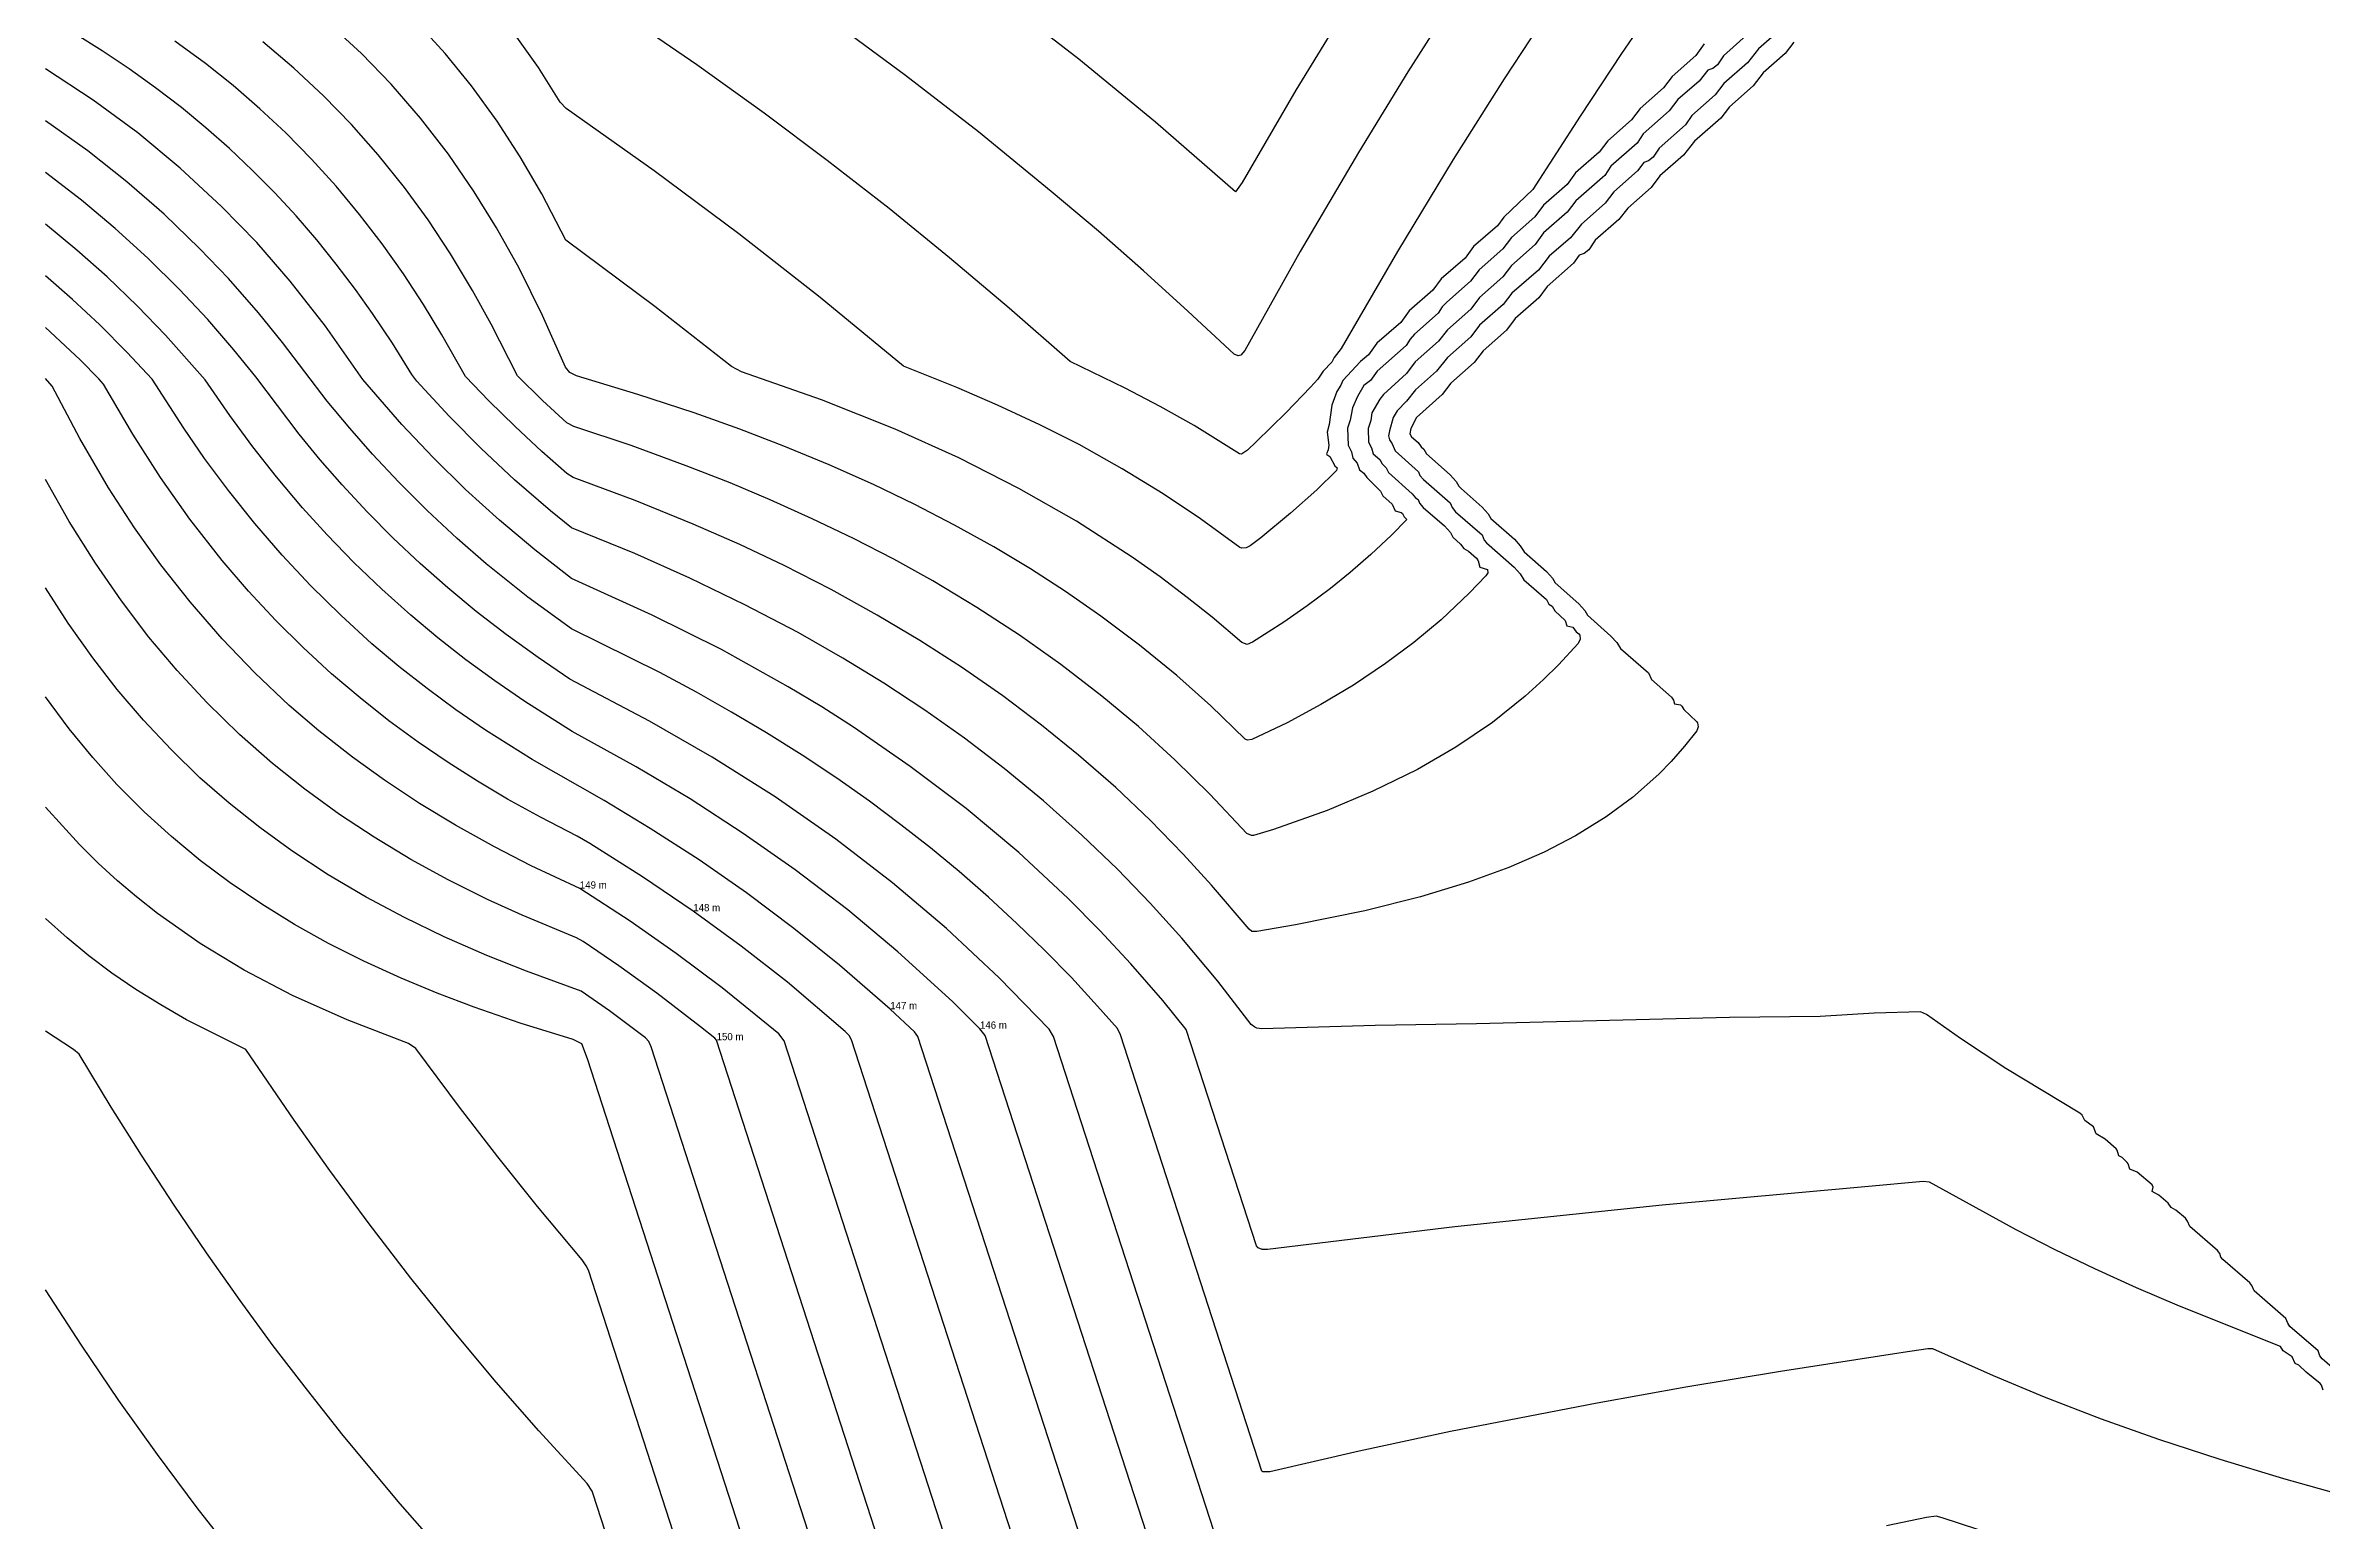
# Model space of a CAD drawing. Header units: metres. Extents: x 271913 to 272184, y 6677992 to 6678225.
# Drawn here: x 271912.7 to 272025.1, y 6678045.7 to 6678118.6 of the extents above; entities that cross this region are included whole.
import ezdxf

# ---------------------------------------------------------------- set-up
doc = ezdxf.new("R2010")
doc.units = ezdxf.units.M
doc.header["$MEASUREMENT"] = 0
for name, color, linetype in [('Contour_Line_Intermediate', 7, 'Continuous'), ('Contour_Line_Major', 7, 'Continuous'), ('FeatureAttribs', 7, 'Continuous')]:
    doc.layers.add(name, color=color, linetype=linetype)

# ---------------------------------------------------------------- blocks, each defined once
blk = doc.blocks.new('FEATURE')

msp = doc.modelspace()

# ---------------------------------------------------------------- linework, layer by layer
at = {"layer": 'Contour_Line_Intermediate', "color": 36, "true_color": 0x804000}
for points in [[(271992.63, 6678121.34, 137), (271990.46, 6678118.15, 137), (271988.41, 6678115.06, 137), (271986.08, 6678111.45, 137), (271984.65, 6678110.08, 137), (271984.33, 6678109.65, 137), (271983.15, 6678108.63, 137), (271982.73, 6678108.06, 137), (271981.56, 6678107.04, 137), (271981.14, 6678106.47, 137), (271979.97, 6678105.45, 137), (271979.56, 6678104.88, 137), (271978.38, 6678103.86, 137), (271977.97, 6678103.29, 137), (271977.58, 6678102.95, 137), (271976.7, 6678102.01, 137), (271976.6, 6678101.78, 137), (271976.41, 6678101.47, 137), (271976.15, 6678100.8, 137), (271976.03, 6678099.84, 137), (271975.93, 6678099.47, 137), (271976.01, 6678098.82, 137), (271975.98, 6678098.59, 137), (271975.9, 6678098.4, 137), (271975.91, 6678098.36, 137), (271976.05, 6678098.27, 137), (271976.31, 6678097.8, 137), (271976.42, 6678097.7, 137), (271976.38, 6678097.58, 137), (271975.41, 6678096.62, 137), (271974.12, 6678095.46, 137), (271972.65, 6678094.25, 137), (271972.13, 6678093.85, 137), (271971.93, 6678093.75, 137), (271971.7, 6678093.74, 137), (271971.62, 6678093.78, 137), (271969.68, 6678095.19, 137), (271967.83, 6678096.43, 137), (271965.81, 6678097.66, 137), (271963.68, 6678098.85, 137), (271961.74, 6678099.83, 137), (271959.66, 6678100.8, 137), (271957.65, 6678101.67, 137), (271955.01, 6678102.73, 137), (271950.91, 6678106.11, 137), (271946.89, 6678109.26, 137), (271942.71, 6678112.37, 137), (271938.36, 6678115.44, 137), (271938.07, 6678115.76, 137), (271937, 6678117.46, 137), (271935.84, 6678119.08, 137)], [(271982.5, 6678121.34, 135), (271979.9, 6678117.25, 135), (271977.48, 6678113.27, 135), (271974.6, 6678108.38, 135), (271971.87, 6678103.5, 135), (271971.66, 6678103.26, 135), (271971.53, 6678103.23, 135), (271971.34, 6678103.31, 135), (271969.05, 6678105.44, 135), (271966.86, 6678107.43, 135), (271964.64, 6678109.38, 135), (271962.31, 6678111.35, 135), (271958.71, 6678114.29, 135), (271955.12, 6678117.07, 135), (271951.03, 6678120.08, 135)], [(271996.77, 6678119.19, 139), (271995.49, 6678118.05, 139), (271995.19, 6678117.6, 139), (271994.96, 6678117.42, 139), (271994.72, 6678117.33, 139), (271994.28, 6678116.8, 139), (271993.23, 6678115.89, 139), (271992.8, 6678115.32, 139), (271991.53, 6678114.19, 139), (271991.22, 6678113.73, 139), (271989.93, 6678112.59, 139), (271989.63, 6678112.14, 139), (271989.51, 6678112.03, 139), (271988.2, 6678110.89, 139), (271987.78, 6678110.32, 139), (271986.61, 6678109.3, 139), (271986.19, 6678108.73, 139), (271985.03, 6678107.7, 139), (271984.6, 6678107.14, 139), (271983.44, 6678106.11, 139), (271983.02, 6678105.54, 139), (271981.86, 6678104.52, 139), (271981.43, 6678103.95, 139), (271980.27, 6678102.93, 139), (271979.84, 6678102.36, 139), (271978.7, 6678101.32, 139), (271978.53, 6678101.1, 139), (271978.13, 6678100.42, 139), (271978.09, 6678100.05, 139), (271977.95, 6678099.65, 139), (271977.97, 6678098.98, 139), (271978.11, 6678098.7, 139), (271978.2, 6678098.4, 139), (271978.52, 6678098.11, 139), (271978.64, 6678097.9, 139), (271978.84, 6678097.71, 139), (271978.95, 6678097.47, 139), (271980.13, 6678096.43, 139), (271980.29, 6678096.23, 139), (271980.42, 6678096.14, 139), (271980.49, 6678095.96, 139), (271980.67, 6678095.75, 139), (271981.72, 6678094.84, 139), (271982.01, 6678094.52, 139), (271982.13, 6678094.29, 139), (271982.51, 6678093.93, 139), (271982.67, 6678093.72, 139), (271982.91, 6678093.59, 139), (271983.3, 6678093.25, 139), (271983.38, 6678093.11, 139), (271983.46, 6678092.81, 139), (271983.84, 6678092.68, 139), (271983.85, 6678092.53, 139), (271983.76, 6678092.38, 139), (271982.95, 6678091.53, 139), (271981.55, 6678090.21, 139), (271980.21, 6678089.09, 139), (271978.81, 6678088.04, 139), (271977.22, 6678086.97, 139), (271975.62, 6678086.02, 139), (271973.95, 6678085.12, 139), (271972.21, 6678084.29, 139), (271971.99, 6678084.27, 139), (271971.88, 6678084.32, 139), (271970.19, 6678085.95, 139), (271968.5, 6678087.45, 139), (271966.66, 6678088.96, 139), (271964.76, 6678090.39, 139), (271963.01, 6678091.6, 139), (271961.29, 6678092.72, 139), (271959.48, 6678093.81, 139), (271957.54, 6678094.88, 139), (271955.58, 6678095.9, 139), (271953.54, 6678096.88, 139), (271951.34, 6678097.86, 139), (271949.11, 6678098.78, 139), (271946.93, 6678099.62, 139), (271944.68, 6678100.42, 139), (271941.91, 6678101.33, 139), (271938.87, 6678102.24, 139), (271938.54, 6678102.41, 139), (271938.33, 6678102.68, 139), (271937.2, 6678105.22, 139), (271936.04, 6678107.56, 139), (271934.93, 6678109.55, 139), (271933.83, 6678111.33, 139), (271932.55, 6678113.19, 139), (271931.18, 6678114.96, 139), (271929.73, 6678116.64, 139), (271928.27, 6678118.15, 139), (271926.68, 6678119.61, 139)], [(271998.96, 6678118.72, 141), (271998.54, 6678118.15, 141), (271997.45, 6678117.21, 141), (271996.95, 6678116.56, 141), (271995.78, 6678115.53, 141), (271995.36, 6678114.96, 141), (271994.05, 6678113.83, 141), (271993.51, 6678113.14, 141), (271992.35, 6678112.12, 141), (271991.92, 6678111.55, 141), (271990.76, 6678110.53, 141), (271990.33, 6678109.96, 141), (271989.16, 6678108.94, 141), (271988.85, 6678108.47, 141), (271988.61, 6678108.29, 141), (271988.37, 6678108.21, 141), (271988.08, 6678107.8, 141), (271986.79, 6678106.66, 141), (271986.37, 6678106.1, 141), (271985.2, 6678105.07, 141), (271984.78, 6678104.5, 141), (271983.62, 6678103.48, 141), (271983.19, 6678102.91, 141), (271982.03, 6678101.89, 141), (271981.6, 6678101.32, 141), (271980.34, 6678100.19, 141), (271980.05, 6678099.64, 141), (271980, 6678099.39, 141), (271980.09, 6678099.23, 141), (271980.41, 6678098.96, 141), (271980.57, 6678098.74, 141), (271980.7, 6678098.63, 141), (271980.83, 6678098.39, 141), (271981.99, 6678097.36, 141), (271982.29, 6678097.03, 141), (271982.42, 6678096.8, 141), (271982.54, 6678096.68, 141), (271983.58, 6678095.77, 141), (271983.88, 6678095.44, 141), (271984, 6678095.21, 141), (271985.17, 6678094.18, 141), (271985.46, 6678093.85, 141), (271985.65, 6678093.56, 141), (271986.76, 6678092.58, 141), (271987.05, 6678092.26, 141), (271987.18, 6678092.03, 141), (271988.35, 6678090.99, 141), (271988.64, 6678090.67, 141), (271988.77, 6678090.43, 141), (271989.93, 6678089.4, 141), (271990.23, 6678089.08, 141), (271990.41, 6678088.78, 141), (271991.79, 6678087.58, 141), (271991.94, 6678087.25, 141), (271992.92, 6678086.39, 141), (271993.02, 6678086.23, 141), (271993.07, 6678086.06, 141), (271993.36, 6678086, 141), (271993.44, 6678085.94, 141), (271993.53, 6678085.77, 141), (271994.16, 6678085.18, 141), (271994.2, 6678085.12, 141), (271994.24, 6678084.92, 141), (271994.17, 6678084.73, 141), (271993.57, 6678083.97, 141), (271992.91, 6678083.21, 141), (271992.3, 6678082.59, 141), (271991, 6678081.43, 141), (271989.7, 6678080.47, 141), (271988.19, 6678079.54, 141), (271986.64, 6678078.74, 141), (271984.9, 6678077.98, 141), (271982.9, 6678077.25, 141), (271980.53, 6678076.53, 141), (271977.78, 6678075.84, 141), (271974.36, 6678075.14, 141), (271972.45, 6678074.81, 141), (271972.21, 6678074.81, 141), (271972.07, 6678074.94, 141), (271970.22, 6678077.11, 141), (271968.82, 6678078.64, 141), (271967.19, 6678080.31, 141), (271965.49, 6678081.92, 141), (271963.66, 6678083.52, 141), (271961.83, 6678085, 141), (271959.91, 6678086.45, 141), (271957.87, 6678087.87, 141), (271955.82, 6678089.19, 141), (271953.72, 6678090.44, 141), (271951.45, 6678091.7, 141), (271949.13, 6678092.88, 141), (271946.93, 6678093.92, 141), (271944.64, 6678094.93, 141), (271941.77, 6678096.09, 141), (271938.71, 6678097.23, 141), (271938.4, 6678097.43, 141), (271937.17, 6678098.51, 141), (271935.84, 6678099.75, 141), (271934.54, 6678101.02, 141), (271933.4, 6678102.22, 141), (271932.23, 6678104.27, 141), (271931.33, 6678105.76, 141), (271930.33, 6678107.28, 141), (271929.28, 6678108.77, 141), (271928.17, 6678110.21, 141), (271927.01, 6678111.61, 141), (271925.8, 6678112.94, 141), (271924.52, 6678114.24, 141), (271923.25, 6678115.43, 141), (271921.93, 6678116.57, 141), (271920.56, 6678117.66, 141), (271919.05, 6678118.76, 141)], [(272025.08, 6678052.17, 143), (272025, 6678052.43, 143), (272024.94, 6678052.51, 143), (272024.25, 6678053.06, 143), (272023.88, 6678053.41, 143), (272023.7, 6678053.49, 143), (272023.56, 6678053.83, 143), (272023.11, 6678054.12, 143), (272022.98, 6678054.34, 143), (272018, 6678056.32, 143), (272015.88, 6678057.23, 143), (272013.81, 6678058.17, 143), (272011.86, 6678059.11, 143), (272009.93, 6678060.09, 143), (272005.66, 6678062.44, 143), (272005.35, 6678062.47, 143), (272002.47, 6678062.22, 143), (271992.46, 6678061.31, 143), (271982.23, 6678060.24, 143), (271972.98, 6678059.12, 143), (271972.72, 6678059.12, 143), (271972.52, 6678059.21, 143), (271972.44, 6678059.31, 143), (271968.96, 6678069.98, 143), (271967.81, 6678071.42, 143), (271966.23, 6678073.23, 143), (271964.7, 6678074.87, 143), (271963.12, 6678076.46, 143), (271960.7, 6678078.71, 143), (271958.1, 6678080.89, 143), (271955.35, 6678082.97, 143), (271952.55, 6678084.9, 143), (271950.98, 6678085.9, 143), (271949.32, 6678086.9, 143), (271946.03, 6678088.73, 143), (271942.61, 6678090.44, 143), (271938.62, 6678092.25, 143), (271936.81, 6678093.65, 143), (271935.08, 6678095.12, 143), (271933.4, 6678096.64, 143), (271931.8, 6678098.22, 143), (271930.25, 6678099.85, 143), (271928.33, 6678102.06, 143), (271926.48, 6678104.7, 143), (271924.75, 6678106.92, 143), (271923.09, 6678108.82, 143), (271921.36, 6678110.61, 143), (271919.32, 6678112.5, 143), (271917.22, 6678114.24, 143), (271915.02, 6678115.86, 143), (271912.67, 6678117.4, 143)], [(271972.7, 6678037.93, 145), (271962.42, 6678069.63, 145), (271962.2, 6678070, 145), (271959.74, 6678072.53, 145), (271957.14, 6678074.96, 145), (271954.47, 6678077.22, 145), (271951.68, 6678079.37, 145), (271948.68, 6678081.46, 145), (271945.57, 6678083.43, 145), (271942.48, 6678085.2, 145), (271938.55, 6678087.28, 145), (271936.98, 6678088.34, 145), (271935.4, 6678089.48, 145), (271933.93, 6678090.62, 145), (271932.52, 6678091.78, 145), (271931.16, 6678092.99, 145), (271929.83, 6678094.24, 145), (271928.55, 6678095.53, 145), (271927.31, 6678096.86, 145), (271926.22, 6678098.1, 145), (271925.18, 6678099.36, 145), (271923.04, 6678102.19, 145), (271921.96, 6678103.53, 145), (271920.67, 6678105.02, 145), (271919.26, 6678106.53, 145), (271917.71, 6678108.06, 145), (271916.11, 6678109.52, 145), (271914.45, 6678110.91, 145), (271912.67, 6678112.28, 145)], [(271966.32, 6678037, 147), (271955.73, 6678069.64, 147), (271955.56, 6678069.86, 147), (271954.36, 6678070.98, 147), (271951.86, 6678073.16, 147), (271949.61, 6678074.97, 147), (271947.27, 6678076.72, 147), (271944.93, 6678078.35, 147), (271942.51, 6678079.91, 147), (271940.24, 6678081.28, 147), (271936.68, 6678083.31, 147), (271934.39, 6678084.75, 147), (271932.92, 6678085.76, 147), (271931.5, 6678086.81, 147), (271930.11, 6678087.9, 147), (271928.78, 6678089.02, 147), (271927.24, 6678090.43, 147), (271925.75, 6678091.89, 147), (271924.34, 6678093.4, 147), (271922.99, 6678094.96, 147), (271921.7, 6678096.59, 147), (271920.52, 6678098.17, 147), (271919.49, 6678099.67, 147), (271917.93, 6678102.08, 147), (271916.68, 6678103.41, 147), (271915.34, 6678104.76, 147), (271914, 6678106.01, 147), (271912.67, 6678107.18, 147)], [(271959.7, 6678036.77, 149), (271949.13, 6678069.42, 149), (271948.86, 6678069.76, 149), (271946.06, 6678072.04, 149), (271943.79, 6678073.73, 149), (271941.53, 6678075.32, 149), (271939.04, 6678076.94, 149), (271936.64, 6678078.06, 149), (271934.82, 6678078.99, 149), (271932.9, 6678080.06, 149), (271931.13, 6678081.13, 149), (271929.4, 6678082.28, 149), (271927.82, 6678083.42, 149), (271926.16, 6678084.72, 149), (271924.7, 6678085.98, 149), (271922.99, 6678087.58, 149), (271921.38, 6678089.26, 149), (271919.8, 6678091.09, 149), (271918.36, 6678092.92, 149), (271917.06, 6678094.75, 149), (271915.78, 6678096.72, 149), (271914.36, 6678099.15, 149), (271912.99, 6678101.74, 149), (271912.67, 6678102.11, 149)], [(271952.98, 6678036.97, 151), (271942.56, 6678069.12, 151), (271942.44, 6678069.38, 151), (271942.28, 6678069.57, 151), (271940.5, 6678070.9, 151), (271939.11, 6678071.87, 151), (271936.41, 6678072.86, 151), (271934.45, 6678073.64, 151), (271932.34, 6678074.56, 151), (271930.38, 6678075.51, 151), (271928.5, 6678076.51, 151), (271926.62, 6678077.62, 151), (271924.82, 6678078.8, 151), (271923.24, 6678079.95, 151), (271921.73, 6678081.15, 151), (271920.29, 6678082.41, 151), (271918.86, 6678083.8, 151), (271917.5, 6678085.25, 151), (271916.21, 6678086.76, 151), (271915, 6678088.32, 151), (271913.79, 6678090.03, 151), (271912.67, 6678091.79, 151)], [(271946.38, 6678036.74, 153), (271939.46, 6678058.1, 153), (271939.36, 6678058.32, 153), (271939.16, 6678058.61, 153), (271936.95, 6678061.25, 153), (271935, 6678063.69, 153), (271933.1, 6678066.15, 153), (271930.94, 6678069.05, 153), (271930.59, 6678069.29, 153), (271927.55, 6678070.45, 153), (271924.85, 6678071.66, 153), (271922.47, 6678072.91, 153), (271920.3, 6678074.23, 153), (271918.19, 6678075.71, 153), (271917.15, 6678076.53, 153), (271916.22, 6678077.32, 153), (271915.27, 6678078.19, 153), (271914.34, 6678079.12, 153), (271912.67, 6678080.96, 153)], [(271933.07, 6678043.28, 155), (271930.17, 6678046.56, 155), (271927.35, 6678049.94, 155), (271925.59, 6678052.17, 155), (271923.91, 6678054.37, 155), (271922.27, 6678056.61, 155), (271920.62, 6678058.95, 155), (271919.02, 6678061.31, 155), (271917.4, 6678063.78, 155), (271915.91, 6678066.15, 155), (271914.32, 6678068.77, 155), (271914.04, 6678068.99, 155), (271912.67, 6678069.9, 155)], [(272009.81, 6678044.73, 145), (272006.28, 6678045.88, 145), (272005.98, 6678045.95, 145), (272005.51, 6678045.9, 145), (272003.54, 6678045.48, 145)]]:
    msp.add_polyline3d(points, dxfattribs=at)
at = {"layer": 'Contour_Line_Major', "color": 36, "true_color": 0x804000}
for points in [[(271987.26, 6678120.88, 136), (271984.66, 6678116.9, 136), (271982.15, 6678112.92, 136), (271979.39, 6678108.38, 136), (271976.61, 6678103.6, 136), (271976.27, 6678103.15, 136), (271976.15, 6678102.92, 136), (271975.73, 6678102.48, 136), (271975.46, 6678102.09, 136), (271975.1, 6678101.69, 136), (271973.91, 6678100.43, 136), (271972.43, 6678098.99, 136), (271971.99, 6678098.58, 136), (271971.7, 6678098.38, 136), (271971.6, 6678098.4, 136), (271969.37, 6678099.79, 136), (271967.68, 6678100.74, 136), (271965.96, 6678101.63, 136), (271963.24, 6678102.95, 136), (271960.23, 6678105.59, 136), (271957.29, 6678108.07, 136), (271954.3, 6678110.5, 136), (271951.24, 6678112.88, 136), (271948.13, 6678115.21, 136), (271944.82, 6678117.59, 136), (271941.59, 6678119.81, 136)], [(271977.14, 6678120.88, 134), (271974.38, 6678116.34, 134), (271971.73, 6678111.79, 134), (271971.41, 6678111.33, 134), (271967.46, 6678114.76, 134), (271963.67, 6678117.87, 134), (271959.72, 6678120.94, 134)], [(271994.54, 6678118.63, 138), (271994.13, 6678118.06, 138), (271992.95, 6678117.03, 138), (271992.53, 6678116.47, 138), (271991.37, 6678115.44, 138), (271990.94, 6678114.88, 138), (271989.78, 6678113.85, 138), (271989.36, 6678113.28, 138), (271988.19, 6678112.26, 138), (271987.77, 6678111.69, 138), (271986.6, 6678110.67, 138), (271986.18, 6678110.1, 138), (271985.02, 6678109.08, 138), (271984.59, 6678108.51, 138), (271983.43, 6678107.48, 138), (271983, 6678106.92, 138), (271981.83, 6678105.89, 138), (271981.6, 6678105.65, 138), (271981.41, 6678105.34, 138), (271980.24, 6678104.3, 138), (271980.02, 6678104.06, 138), (271979.82, 6678103.75, 138), (271978.4, 6678102.48, 138), (271978.06, 6678102.02, 138), (271977.74, 6678101.77, 138), (271977.42, 6678101.23, 138), (271977.17, 6678100.66, 138), (271977.07, 6678100.06, 138), (271976.93, 6678099.66, 138), (271976.97, 6678098.82, 138), (271977.12, 6678098.5, 138), (271977.2, 6678098.19, 138), (271977.4, 6678097.93, 138), (271977.53, 6678097.61, 138), (271977.74, 6678097.44, 138), (271977.88, 6678097.23, 138), (271978.56, 6678096.56, 138), (271978.67, 6678096.33, 138), (271979.13, 6678095.91, 138), (271979.29, 6678095.58, 138), (271979.58, 6678095.5, 138), (271979.64, 6678095.45, 138), (271979.72, 6678095.28, 138), (271979.86, 6678095.16, 138), (271979.1, 6678094.38, 138), (271978.08, 6678093.43, 138), (271977.06, 6678092.54, 138), (271976.09, 6678091.75, 138), (271974.94, 6678090.89, 138), (271973.78, 6678090.09, 138), (271972.24, 6678089.1, 138), (271971.97, 6678088.99, 138), (271971.72, 6678089.08, 138), (271970.25, 6678090.33, 138), (271969.02, 6678091.31, 138), (271967.68, 6678092.32, 138), (271966.3, 6678093.3, 138), (271963.56, 6678095.07, 138), (271960.71, 6678096.69, 138), (271957.74, 6678098.2, 138), (271954.6, 6678099.62, 138), (271950.97, 6678101.06, 138), (271947.02, 6678102.44, 138), (271946.53, 6678102.71, 138), (271942.74, 6678105.67, 138), (271938.35, 6678108.95, 138), (271937.16, 6678111.23, 138), (271936.1, 6678113.05, 138), (271934.96, 6678114.82, 138), (271933.7, 6678116.56, 138), (271932.39, 6678118.16, 138), (271930.98, 6678119.7, 138)], [(272026.42, 6678052.53, 142), (272025.04, 6678053.73, 142), (272024.93, 6678053.88, 142), (272024.84, 6678054.12, 142), (272023.45, 6678055.32, 142), (272023.34, 6678055.48, 142), (272023.25, 6678055.72, 142), (272021.68, 6678057.08, 142), (272021.57, 6678057.34, 142), (272021.46, 6678057.48, 142), (272020.14, 6678058.62, 142), (272020.04, 6678058.74, 142), (272019.98, 6678058.93, 142), (272019.88, 6678059.07, 142), (272018.5, 6678060.26, 142), (272018.39, 6678060.52, 142), (272018.29, 6678060.66, 142), (272017.82, 6678061.07, 142), (272017.58, 6678061.19, 142), (272017.44, 6678061.4, 142), (272016.97, 6678061.8, 142), (272016.65, 6678061.98, 142), (272016.7, 6678062.19, 142), (272016.64, 6678062.31, 142), (272015.91, 6678062.94, 142), (272015.55, 6678063.08, 142), (272015.47, 6678063.35, 142), (272015.42, 6678063.42, 142), (272015.17, 6678063.66, 142), (272015, 6678063.75, 142), (272014.92, 6678064.02, 142), (272014.87, 6678064.09, 142), (272014.32, 6678064.56, 142), (272013.88, 6678064.83, 142), (272013.75, 6678065.17, 142), (272013.32, 6678065.49, 142), (272013.2, 6678065.75, 142), (272013.07, 6678065.85, 142), (272009.42, 6678068.06, 142), (272007.18, 6678069.53, 142), (272005.51, 6678070.72, 142), (272005.21, 6678070.85, 142), (272002.92, 6678070.79, 142), (272000.26, 6678070.63, 142), (271995.78, 6678070.57, 142), (271983.3, 6678070.26, 142), (271978.3, 6678070.18, 142), (271972.71, 6678070.02, 142), (271972.46, 6678070.04, 142), (271972.35, 6678070.09, 142), (271972.17, 6678070.23, 142), (271970.53, 6678072.36, 142), (271968.75, 6678074.49, 142), (271967.19, 6678076.22, 142), (271965.57, 6678077.89, 142), (271963.82, 6678079.57, 142), (271961.93, 6678081.26, 142), (271959.98, 6678082.86, 142), (271958.02, 6678084.36, 142), (271956.06, 6678085.75, 142), (271954.04, 6678087.07, 142), (271952.02, 6678088.31, 142), (271949.81, 6678089.57, 142), (271947.18, 6678090.95, 142), (271944.47, 6678092.26, 142), (271941.76, 6678093.47, 142), (271938.63, 6678094.75, 142), (271937.59, 6678095.59, 142), (271935.82, 6678097.12, 142), (271934.17, 6678098.66, 142), (271932.59, 6678100.26, 142), (271931, 6678101.98, 142), (271930.74, 6678102.32, 142), (271929.79, 6678103.86, 142), (271928.81, 6678105.32, 142), (271927.97, 6678106.51, 142), (271927.02, 6678107.76, 142), (271926.06, 6678108.96, 142), (271925.04, 6678110.14, 142), (271923.99, 6678111.28, 142), (271922.89, 6678112.38, 142), (271921.75, 6678113.46, 142), (271920.58, 6678114.49, 142), (271919.37, 6678115.49, 142), (271918.1, 6678116.46, 142), (271916.8, 6678117.4, 142), (271915.46, 6678118.29, 142), (271914.1, 6678119.14, 142)], [(271998.26, 6678119.29, 140), (271997.21, 6678118.38, 140), (271996.67, 6678117.7, 140), (271995.51, 6678116.68, 140), (271995.08, 6678116.11, 140), (271993.93, 6678115.09, 140), (271993.61, 6678114.63, 140), (271992.32, 6678113.49, 140), (271992.02, 6678113.04, 140), (271991.78, 6678112.86, 140), (271991.55, 6678112.77, 140), (271991.24, 6678112.36, 140), (271990.07, 6678111.33, 140), (271989.64, 6678110.77, 140), (271988.48, 6678109.74, 140), (271987.94, 6678109.06, 140), (271986.89, 6678108.15, 140), (271986.35, 6678107.47, 140), (271985.04, 6678106.33, 140), (271984.61, 6678105.76, 140), (271983.45, 6678104.74, 140), (271983.02, 6678104.17, 140), (271981.87, 6678103.15, 140), (271981.32, 6678102.47, 140), (271980.28, 6678101.56, 140), (271979.85, 6678100.99, 140), (271979.38, 6678100.52, 140), (271979.19, 6678100.19, 140), (271979, 6678099.53, 140), (271978.96, 6678099.28, 140), (271979.01, 6678099.08, 140), (271979.14, 6678098.89, 140), (271979.29, 6678098.55, 140), (271980.43, 6678097.51, 140), (271980.5, 6678097.33, 140), (271980.68, 6678097.13, 140), (271981.99, 6678095.98, 140), (271982.09, 6678095.74, 140), (271982.26, 6678095.53, 140), (271983.57, 6678094.39, 140), (271983.68, 6678094.14, 140), (271983.79, 6678094, 140), (271985.16, 6678092.8, 140), (271985.46, 6678092.48, 140), (271985.63, 6678092.18, 140), (271986.75, 6678091.21, 140), (271986.87, 6678090.97, 140), (271987.04, 6678090.88, 140), (271987.16, 6678090.65, 140), (271987.67, 6678090.17, 140), (271987.76, 6678089.91, 140), (271988.06, 6678089.84, 140), (271988.21, 6678089.61, 140), (271988.35, 6678089.51, 140), (271988.39, 6678089.45, 140), (271988.42, 6678089.24, 140), (271988.31, 6678089.04, 140), (271987.35, 6678087.98, 140), (271986.6, 6678087.25, 140), (271985.7, 6678086.43, 140), (271984.08, 6678085.14, 140), (271982.28, 6678083.92, 140), (271980.38, 6678082.82, 140), (271978.18, 6678081.74, 140), (271975.92, 6678080.79, 140), (271973.27, 6678079.85, 140), (271972.29, 6678079.55, 140), (271972.19, 6678079.55, 140), (271971.96, 6678079.66, 140), (271970.14, 6678081.59, 140), (271968.41, 6678083.29, 140), (271966.61, 6678084.93, 140), (271964.8, 6678086.44, 140), (271962.78, 6678088, 140), (271960.74, 6678089.44, 140), (271958.64, 6678090.81, 140), (271956.46, 6678092.12, 140), (271954.54, 6678093.19, 140), (271952.54, 6678094.22, 140), (271950.51, 6678095.19, 140), (271948.44, 6678096.13, 140), (271946.46, 6678096.96, 140), (271944.29, 6678097.81, 140), (271941.57, 6678098.8, 140), (271938.75, 6678099.74, 140), (271938.4, 6678099.93, 140), (271937.2, 6678101.03, 140), (271935.97, 6678102.25, 140), (271934.67, 6678104.79, 140), (271933.74, 6678106.46, 140), (271932.66, 6678108.27, 140), (271931.55, 6678109.94, 140), (271930.38, 6678111.55, 140), (271929.09, 6678113.16, 140), (271927.77, 6678114.66, 140), (271926.39, 6678116.07, 140), (271924.92, 6678117.44, 140), (271923.39, 6678118.73, 140)], [(272026.14, 6678046.96, 144), (272023.15, 6678047.8, 144), (272020, 6678048.75, 144), (272016.98, 6678049.74, 144), (272014.15, 6678050.75, 144), (272011.34, 6678051.83, 144), (272008.81, 6678052.88, 144), (272005.82, 6678054.21, 144), (272005.57, 6678054.21, 144), (272004.36, 6678054.03, 144), (271998.31, 6678053.1, 144), (271993.63, 6678052.32, 144), (271989.25, 6678051.54, 144), (271982.02, 6678050.13, 144), (271977.51, 6678049.17, 144), (271973.09, 6678048.14, 144), (271972.75, 6678048.14, 144), (271972.71, 6678048.18, 144), (271965.72, 6678069.72, 144), (271965.57, 6678070.03, 144), (271964.59, 6678071.14, 144), (271963.3, 6678072.54, 144), (271961.97, 6678073.9, 144), (271960.61, 6678075.22, 144), (271959.21, 6678076.51, 144), (271957.76, 6678077.78, 144), (271956.34, 6678078.95, 144), (271954.89, 6678080.09, 144), (271953.33, 6678081.25, 144), (271951.73, 6678082.38, 144), (271950.01, 6678083.52, 144), (271948.26, 6678084.62, 144), (271946.53, 6678085.65, 144), (271944.8, 6678086.63, 144), (271942.98, 6678087.6, 144), (271938.62, 6678089.75, 144), (271936.47, 6678091.32, 144), (271934.42, 6678092.97, 144), (271932.98, 6678094.22, 144), (271931.51, 6678095.6, 144), (271930.11, 6678096.99, 144), (271928.81, 6678098.38, 144), (271927.68, 6678099.67, 144), (271926.57, 6678100.99, 144), (271924.37, 6678103.89, 144), (271923.18, 6678105.35, 144), (271921.7, 6678107.05, 144), (271920.27, 6678108.54, 144), (271918.52, 6678110.23, 144), (271916.68, 6678111.83, 144), (271914.75, 6678113.35, 144), (271912.67, 6678114.84, 144)], [(271969.6, 6678037.17, 146), (271959.05, 6678069.69, 146), (271958.79, 6678070.02, 146), (271957.43, 6678071.36, 146), (271954.74, 6678073.81, 146), (271952.26, 6678075.88, 146), (271949.66, 6678077.86, 146), (271947.1, 6678079.66, 146), (271944.48, 6678081.36, 146), (271941.82, 6678082.95, 146), (271938.66, 6678084.69, 146), (271936.32, 6678086.17, 146), (271934.84, 6678087.19, 146), (271933.42, 6678088.23, 146), (271932.03, 6678089.31, 146), (271930.69, 6678090.44, 146), (271929.26, 6678091.71, 146), (271927.89, 6678093.03, 146), (271926.57, 6678094.4, 146), (271925.35, 6678095.73, 146), (271924.07, 6678097.26, 146), (271922.9, 6678098.74, 146), (271921.77, 6678100.29, 146), (271920.55, 6678102.05, 146), (271918.59, 6678104.26, 146), (271917.21, 6678105.69, 146), (271915.71, 6678107.13, 146), (271914.22, 6678108.45, 146), (271912.67, 6678109.73, 146)], [(271962.95, 6678037.11, 148), (271952.45, 6678069.47, 148), (271952.33, 6678069.69, 148), (271952.13, 6678069.88, 148), (271949.29, 6678072.31, 148), (271947.01, 6678074.09, 148), (271944.64, 6678075.82, 148), (271942.13, 6678077.52, 148), (271939.53, 6678079.16, 148), (271938.9, 6678079.53, 148), (271937.09, 6678080.46, 148), (271935.47, 6678081.35, 148), (271933.99, 6678082.24, 148), (271932.54, 6678083.16, 148), (271931.06, 6678084.16, 148), (271929.62, 6678085.22, 148), (271928.19, 6678086.35, 148), (271926.79, 6678087.54, 148), (271925.38, 6678088.83, 148), (271924.03, 6678090.17, 148), (271922.69, 6678091.62, 148), (271921.39, 6678093.13, 148), (271919.79, 6678095.17, 148), (271918.34, 6678097.22, 148), (271916.97, 6678099.36, 148), (271915.52, 6678101.83, 148), (271915.3, 6678102.1, 148), (271914.37, 6678103.03, 148), (271912.67, 6678104.64, 148)], [(271956.38, 6678036.72, 150), (271945.79, 6678069.45, 150), (271945.7, 6678069.56, 150), (271945, 6678070.12, 150), (271942.84, 6678071.77, 150), (271940.97, 6678073.12, 150), (271939.2, 6678074.33, 150), (271938.87, 6678074.5, 150), (271936.19, 6678075.62, 150), (271934.48, 6678076.4, 150), (271932.54, 6678077.37, 150), (271930.69, 6678078.38, 150), (271928.88, 6678079.47, 150), (271927.18, 6678080.6, 150), (271925.46, 6678081.85, 150), (271923.87, 6678083.11, 150), (271922.24, 6678084.55, 150), (271920.63, 6678086.12, 150), (271919.17, 6678087.7, 150), (271917.77, 6678089.35, 150), (271916.41, 6678091.14, 150), (271915.13, 6678093, 150), (271913.83, 6678095.06, 150), (271912.67, 6678097.13, 150)], [(271949.69, 6678036.81, 152), (271939.41, 6678068.53, 152), (271939.14, 6678069.28, 152), (271938.71, 6678069.49, 152), (271936.09, 6678070.3, 152), (271933.82, 6678071.08, 152), (271931.99, 6678071.77, 152), (271930.22, 6678072.51, 152), (271928.38, 6678073.35, 152), (271926.64, 6678074.23, 152), (271924.95, 6678075.17, 152), (271923.34, 6678076.16, 152), (271921.78, 6678077.22, 152), (271920.3, 6678078.33, 152), (271918.89, 6678079.5, 152), (271917.54, 6678080.73, 152), (271916.19, 6678082.08, 152), (271915, 6678083.41, 152), (271913.83, 6678084.83, 152), (271912.67, 6678086.4, 152)], [(271943.09, 6678036.6, 154), (271939.7, 6678047.05, 154), (271939.64, 6678047.19, 154), (271939.4, 6678047.57, 154), (271937.02, 6678050.17, 154), (271934.91, 6678052.58, 154), (271932.76, 6678055.15, 154), (271930.7, 6678057.71, 154), (271928.64, 6678060.38, 154), (271926.7, 6678063.02, 154), (271924.94, 6678065.5, 154), (271922.55, 6678069, 154), (271919.63, 6678070.46, 154), (271918.35, 6678071.19, 154), (271917.12, 6678071.96, 154), (271915.94, 6678072.76, 154), (271914.81, 6678073.61, 154), (271913.73, 6678074.5, 154), (271912.67, 6678075.46, 154)], [(271922.07, 6678043.92, 156), (271920.15, 6678046.37, 156), (271918.19, 6678049, 156), (271916.29, 6678051.67, 156), (271914.44, 6678054.4, 156), (271912.67, 6678057.13, 156)]]:
    msp.add_polyline3d(points, dxfattribs=at)

# ---------------------------------------------------------------- block references
at = {"layer": 'FeatureAttribs'}
ref = msp.add_blockref('FEATURE', (271939.04, 6678076.94, 149), dxfattribs=at)
ref.add_attrib('NAME', '149 m', (271939.04, 6678076.94, 149), dxfattribs={"color": 7, "height": 0.357})
ref = msp.add_blockref('FEATURE', (271944.64, 6678075.82, 148), dxfattribs=at)
ref.add_attrib('NAME', '148 m', (271944.64, 6678075.82, 148), dxfattribs={"color": 7, "height": 0.357})
ref = msp.add_blockref('FEATURE', (271954.36, 6678070.98, 147), dxfattribs=at)
ref.add_attrib('NAME', '147 m', (271954.36, 6678070.98, 147), dxfattribs={"color": 7, "height": 0.357})
ref = msp.add_blockref('FEATURE', (271958.79, 6678070.02, 146), dxfattribs=at)
ref.add_attrib('NAME', '146 m', (271958.79, 6678070.02, 146), dxfattribs={"color": 7, "height": 0.357})
ref = msp.add_blockref('FEATURE', (271945.79, 6678069.45, 150), dxfattribs=at)
ref.add_attrib('NAME', '150 m', (271945.79, 6678069.45, 150), dxfattribs={"color": 7, "height": 0.357})

doc.saveas('drawing.dxf')
